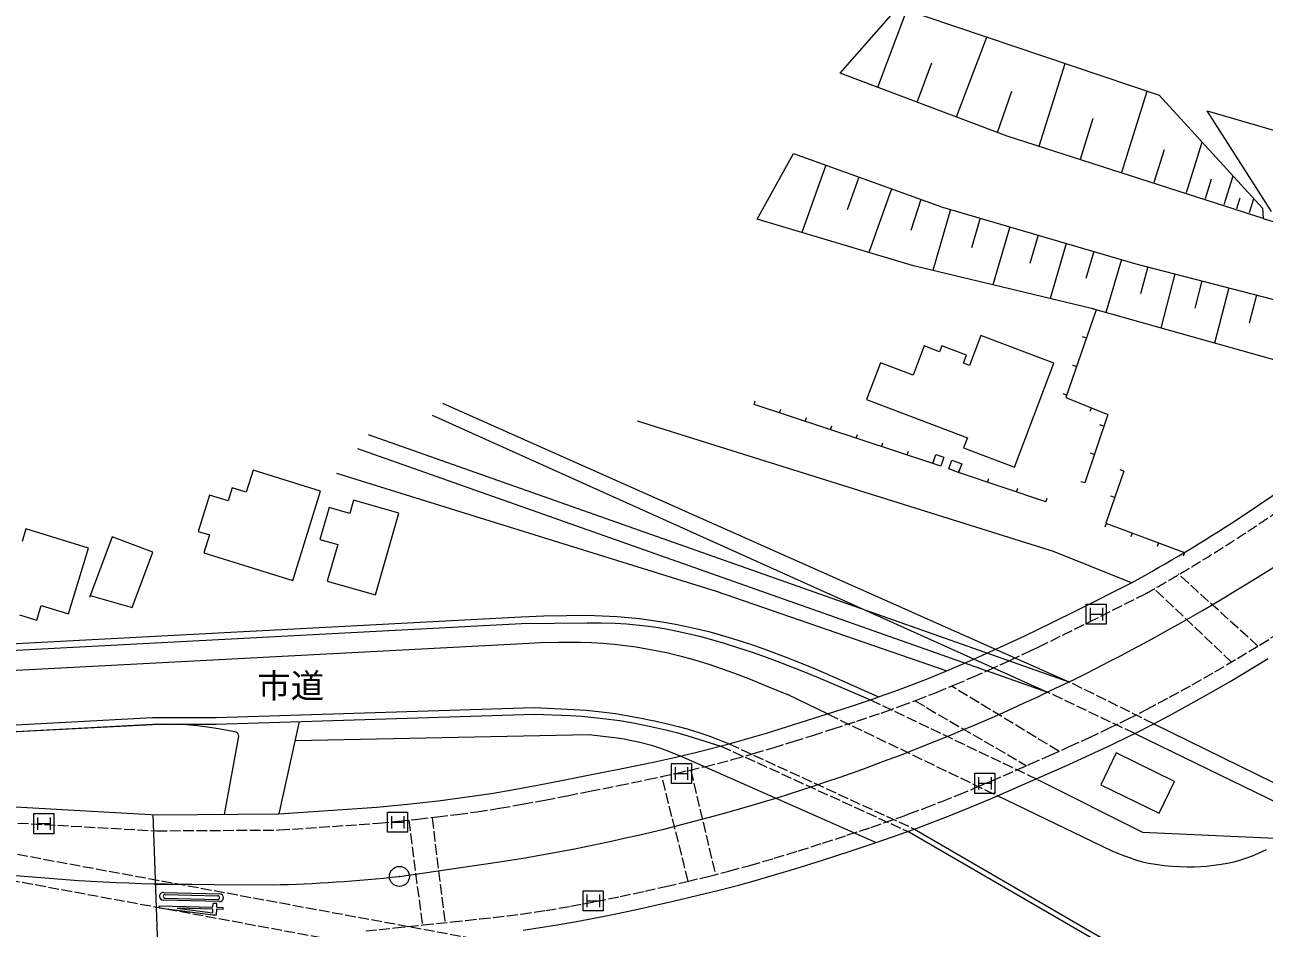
# Model space of a CAD drawing. Units: millimetres, scale not verified. Extents: x -75923 to 564077, y -56560 to 303440.
# Drawn here: x 27555 to 120486, y 176162 to 243857 of the extents above; entities that cross this region are included whole.
import ezdxf
from ezdxf.enums import TextEntityAlignment as Align

# ---------------------------------------------------------------- set-up
doc = ezdxf.new("R2010")
doc.units = ezdxf.units.MM
doc.header["$LTSCALE"] = 1000
doc.linetypes.add('USER1', pattern=[1, 0.8, -0.2])
for name, color, linetype, lineweight in [('M-BGD', 7, 'Continuous', 13), ('M-BMK-LINE', 2, 'Continuous', 13), ('M-BMK-SRVR', 3, 'Continuous', 13), ('M-STR-STR1', 1, 'Continuous', 13)]:
    doc.layers.add(name, color=color, linetype=linetype, lineweight=lineweight)
doc.layers.add('M-BMK-HTXT', color=7, linetype='Continuous')
doc.styles.add('ＭＳ ゴシック', font='')
doc.styles.get('ＭＳ ゴシック').set_extended_font_data('MS Gothic')

msp = doc.modelspace()

# ---------------------------------------------------------------- linework, layer by layer
at = {"layer": 'M-BGD'}
for p, q in [((88698, 240244), (93041, 245172)), ((91505, 239185), (93683, 244956)), ((93041, 245172), (112616, 238590)), ((97421, 236952), (99681, 242940)), ((94463, 238069), (95573, 241008)), ((103604, 234769), (105554, 240965)), ((101209, 235523), (88698, 240244)), ((100489, 235794), (101553, 238873)), ((109800, 232819), (111712, 238894)), ((112616, 238590), (120370, 230112)), ((121025, 229871), (116200, 237418)), ((116200, 237418), (137016, 231353)), ((106702, 233794), (107667, 236861)), ((120396, 229341), (101209, 235523)), ((82472, 229281), (85183, 234209)), ((85183, 234209), (96355, 230187)), ((112230, 232054), (113004, 234515)), ((114660, 231289), (115846, 235058)), ((87629, 233328), (85814, 228286)), ((90087, 232443), (89205, 229992)), ((117487, 230399), (118158, 232531)), ((92545, 231558), (90830, 226794)), ((116073, 230844), (116538, 232319)), ((94749, 230765), (93990, 228443)), ((118438, 230100), (118687, 230890)), ((119389, 229800), (119713, 230830)), ((96965, 230008), (95631, 225449)), ((96355, 230187), (110853, 225945)), ((120370, 230112), (120396, 229341)), ((94179, 225797), (82472, 229281)), ((99187, 229358), (98536, 227133)), ((101410, 228708), (100140, 224367)), ((103526, 228089), (102906, 225971)), ((105642, 227470), (104433, 223338)), ((107708, 226865), (107115, 224839)), ((109774, 226261), (108611, 222287)), ((110853, 225945), (135023, 219711)), ((107445, 222616), (94179, 225797)), ((111768, 225709), (111218, 223709)), ((113773, 225192), (112725, 221129)), ((115804, 224668), (115275, 222614)), ((117836, 224144), (116765, 219992)), ((119912, 223609), (119370, 221510)), ((130843, 216029), (107445, 222616)), ((107888, 222491), (107604, 222589)), ((99246, 220571), (98392, 218324)), ((104712, 218494), (99246, 220571)), ((107153, 220366), (106869, 220464)), ((94996, 219792), (94165, 217607)), ((96146, 219355), (94996, 219792)), ((96312, 219793), (96146, 219355)), ((98164, 219089), (96312, 219793)), ((91714, 218538), (90670, 215790)), ((94165, 217607), (91714, 218538)), ((97938, 218496), (98164, 219089)), ((98392, 218324), (97938, 218496)), ((101753, 210707), (104712, 218494)), ((106418, 218240), (106135, 218338)), ((82234, 215403), (82328, 215688)), ((90670, 215790), (98231, 212917)), ((105683, 216115), (105400, 216213)), ((58887, 215492), (105841, 194621)), ((95636, 210984), (82234, 215403)), ((84149, 214772), (84242, 215057)), ((107524, 215161), (107412, 214883)), ((58095, 214616), (104237, 193849)), ((104676, 204391), (73498, 214143)), ((86063, 214140), (86157, 214425)), ((87978, 213509), (88071, 213794)), ((108457, 213788), (108172, 213884)), ((53299, 213156), (105841, 194621)), ((89892, 212878), (89986, 213163)), ((98231, 212917), (97942, 212156)), ((52507, 212114), (104237, 193849)), ((91807, 212246), (91900, 212531)), ((93721, 211615), (93815, 211900)), ((97942, 212156), (101753, 210707)), ((95636, 210984), (95867, 211654)), ((95636, 210984), (95730, 211269)), ((96232, 210778), (95636, 210984)), ((95867, 211654), (96463, 211448)), ((96463, 211448), (96232, 210778)), ((96828, 210573), (97063, 211225)), ((97063, 211225), (97803, 210958)), ((97803, 210958), (97568, 210306)), ((107742, 211656), (107458, 211751)), ((44667, 210475), (44158, 208832)), ((49730, 208906), (44667, 210475)), ((50937, 210249), (79400, 201425)), ((97568, 210306), (96828, 210573)), ((97568, 210306), (97663, 210590)), ((104104, 208106), (97568, 210306)), ((109958, 210414), (109674, 210513)), ((43113, 209156), (42810, 208177)), ((44158, 208832), (43113, 209156)), ((99746, 209572), (99842, 209857)), ((101925, 208839), (102021, 209124)), ((107027, 209524), (106743, 209619)), ((41393, 208616), (40549, 205894)), ((42810, 208177), (41393, 208616)), ((47659, 202221), (49730, 208906)), ((52213, 208232), (51927, 207232)), ((55593, 207264), (52213, 208232)), ((104104, 208106), (104200, 208391)), ((109272, 208442), (108989, 208541)), ((50367, 207679), (49685, 205299)), ((51927, 207232), (50367, 207679)), ((53840, 201141), (55593, 207264)), ((108637, 206495), (108533, 206213)), ((27643, 206077), (27355, 205130)), ((32337, 204650), (27643, 206077)), ((34109, 205491), (32399, 200946)), ((37165, 204341), (34109, 205491)), ((40549, 205894), (41396, 205631)), ((41396, 205631), (40981, 204290)), ((110595, 205771), (110491, 205490)), ((30836, 199710), (32337, 204650)), ((49685, 205299), (51021, 204916)), ((51021, 204916), (50236, 202173)), ((112553, 205047), (112449, 204766)), ((35602, 200187), (37165, 204341)), ((40981, 204290), (47659, 202221)), ((110526, 202033), (104676, 204391)), ((114511, 204324), (114407, 204042)), ((50236, 202173), (53840, 201141)), ((32450, 201084), (35602, 200187)), ((79400, 201425), (96686, 195450)), ((28464, 199243), (28794, 200331)), ((28794, 200331), (30836, 199710)), ((107426, 200162), (107426, 199225)), ((108364, 200162), (108364, 199225)), ((10243, 196117), (64807, 198999)), ((10411, 196615), (64781, 199498)), ((12959, 196249), (64807, 198999)), ((27164, 199638), (28464, 199243)), ((107426, 199693), (108364, 199693)), ((10322, 194619), (64886, 197501)), ((10322, 194619), (64886, 197501)), ((87800, 192194), (84741, 193668)), ((41897, 191946), (65759, 192691)), ((6903, 190351), (37138, 191952)), ((7521, 189883), (38104, 191481)), ((7521, 189883), (37165, 191453)), ((37165, 191953), (41897, 191946)), ((37165, 191453), (41905, 191446)), ((38104, 191481), (41905, 191446)), ((41905, 191446), (65775, 192192)), ((41905, 191446), (65775, 192192)), ((48138, 191641), (46594, 184720)), ((112212, 191484), (140377, 177652)), ((42535, 184693), (43605, 190544)), ((47824, 190237), (69858, 190674)), ((110774, 190749), (139736, 176651)), ((76701, 189065), (91395, 182581)), ((109390, 189294), (108227, 186916)), ((113762, 187155), (109390, 189294)), ((76318, 188221), (76318, 187283)), ((76318, 187752), (77256, 187752)), ((77256, 188221), (77256, 187283)), ((99070, 187486), (99070, 186549)), ((99070, 187017), (100007, 187017)), ((100007, 187486), (100007, 186549)), ((103487, 187308), (111367, 183352)), ((108227, 186916), (112599, 184777)), ((112599, 184777), (113762, 187155)), ((100462, 186093), (109064, 181948)), ((25158, 185350), (37449, 184658)), ((28518, 184464), (28518, 183526)), ((29455, 184464), (29455, 183526)), ((55039, 184568), (55039, 183631)), ((55039, 184099), (55977, 184099)), ((55977, 184568), (55977, 183631)), ((28518, 183995), (29455, 183995)), ((107986, 175162), (93768, 183414)), ((94259, 183591), (108208, 175496)), ((111367, 183352), (121302, 182898)), ((37946, 178837), (42168, 178730)), ((38086, 178689), (42021, 178589)), ((69704, 178685), (69704, 177748)), ((70642, 178685), (70642, 177748)), ((37629, 177692), (37632, 177836)), ((37629, 177692), (41648, 177158)), ((37632, 177836), (41663, 177734)), ((42154, 178154), (37931, 178261)), ((38079, 178401), (42014, 178301)), ((41659, 177590), (38980, 177658)), ((38980, 177658), (41652, 177303)), ((41652, 177303), (41659, 177590)), ((41663, 177734), (41670, 178022)), ((41958, 178015), (41670, 178022)), ((41936, 177151), (41947, 177583)), ((42427, 177571), (41947, 177583)), ((41951, 177727), (41958, 178015)), ((41951, 177727), (42431, 177715)), ((42427, 177571), (42431, 177715)), ((69704, 178217), (70642, 178217)), ((41648, 177158), (41936, 177151))]:
    msp.add_line(p, q, dxfattribs=at)
at = {"layer": 'M-BGD', "linetype": 'USER1'}
for p, q in [((120396, 229341), (132510, 225710)), ((120019, 197298), (114032, 202711)), ((118043, 196101), (112231, 201588)), ((105089, 189422), (97079, 194278)), ((112212, 191484), (105841, 194621)), ((110774, 190749), (104237, 193849)), ((90970, 193273), (103486, 187308)), ((94312, 193189), (102662, 188340)), ((87800, 192194), (100462, 186093)), ((79743, 189812), (93768, 183414)), ((80364, 189974), (94259, 183591)), ((77485, 187997), (79338, 180177)), ((77299, 179692), (75326, 187512)), ((25033, 184155), (37420, 183458)), ((56339, 184249), (57361, 176412)), ((58089, 184432), (59068, 176586)), ((21097, 182792), (68102, 174120)), ((21460, 180695), (67537, 172190))]:
    msp.add_line(p, q, dxfattribs=at)
at = {"layer": 'M-BGD'}
for points in [[(107888, 222491), (105620, 215930), (108751, 214666), (107027, 209524)], [(109958, 210414), (108599, 206508), (114511, 204324)], [(64781, 199498), (66482, 199559), (68182, 199600), (69231, 199606), (70280, 199592), (71976, 199516), (72803, 199449), (73639, 199362), (74493, 199252), (75344, 199122), (76212, 198969), (77077, 198796), (77957, 198600), (78832, 198384), (79450, 198219), (80363, 197957), (81279, 197673), (82264, 197345), (83253, 196995), (84357, 196581), (85464, 196145), (86805, 195591), (88149, 195015), (91575, 193487)], [(64807, 198999), (69711, 199042), (70760, 199035), (71809, 199007), (72676, 198960), (73403, 198898), (74127, 198816), (74890, 198709), (75650, 198582), (76466, 198424), (77279, 198246), (78156, 198033), (79038, 197797), (80068, 197498), (81081, 197181), (82096, 196841), (83227, 196441), (84350, 196021), (85700, 195493), (87042, 194946), (90970, 193273)], [(64886, 197501), (66243, 197560), (67601, 197600), (68361, 197605), (69202, 197594), (70053, 197562), (70894, 197510), (71734, 197438), (72562, 197347), (73387, 197235), (74199, 197106), (75008, 196956), (75792, 196791), (76581, 196604), (77325, 196408), (78131, 196174), (78931, 195921), (79847, 195608), (80758, 195276), (81952, 194814), (83149, 194330), (84740, 193668)], [(65759, 192691), (67249, 192633), (68737, 192555), (69654, 192488), (70569, 192402), (71005, 192352), (71836, 192240), (72675, 192106), (73649, 191929), (74630, 191730), (74767, 191700), (75655, 191502), (76548, 191282), (77231, 191094), (77909, 190887), (78023, 190850), (78759, 190594), (79489, 190319), (80364, 189974)], [(43605, 190544), (43576, 190651), (43527, 190752), (43475, 190803), (43399, 190845), (43162, 190908), (42364, 191053), (41601, 191172), (40510, 191314), (39441, 191433), (39282, 191450)], [(65775, 192192), (68437, 192098), (69331, 192040), (70233, 191961), (70481, 191936), (71325, 191835), (72176, 191714), (73035, 191571), (73899, 191407), (74731, 191230), (75625, 191019), (76513, 190789), (77263, 190579), (79743, 189812)], [(69858, 190674), (70912, 190560), (71963, 190425), (72487, 190345), (73076, 190238), (73671, 190110), (74537, 189878), (75076, 189701), (75618, 189501), (76701, 189065)], [(109064, 181948), (109741, 181675), (110424, 181422), (110918, 181263), (111360, 181145), (111818, 181043), (112329, 180952), (112843, 180881), (113002, 180863), (113570, 180810), (114139, 180778), (114709, 180765), (115289, 180772), (116169, 180822), (116708, 180877), (117256, 180952), (117740, 181037), (118228, 181145), (118663, 181260), (119100, 181398), (119176, 181424), (119613, 181589), (120053, 181776), (120648, 182058)]]:
    msp.add_lwpolyline(points, dxfattribs=at)
for points in [[(107145, 198943), (107145, 200443), (108645, 200443), (108645, 198943)], [(76037, 187002), (76037, 188502), (77537, 188502), (77537, 187002)], [(98789, 186267), (98789, 187767), (100289, 187767), (100289, 186267)], [(28236, 183245), (28236, 184745), (29736, 184745), (29736, 183245)], [(54758, 183349), (54758, 184849), (56258, 184849), (56258, 183349)], [(69423, 177467), (69423, 178967), (70923, 178967), (70923, 177467)]]:
    msp.add_lwpolyline(points, close=True, dxfattribs=at)
for centre, radius, start, end in [((37939, 178549), 288, 88.54785, 178.54785), ((37939, 178549), 288, 178.54785, 268.54785), ((38083, 178545), 144, 88.54785, 178.54785), ((38083, 178545), 144, 178.54785, 268.54785), ((42017, 178445), 144, 268.54785, 358.54785), ((42017, 178445), 144, 358.54785, 88.54785), ((42161, 178442), 288, 268.54785, 358.54785), ((42161, 178442), 288, 358.54785, 88.54785)]:
    msp.add_arc(centre, radius, start, end, dxfattribs=at)
at = {"layer": 'M-BMK-LINE'}
for p, q in [((55646, 180042), (62986, 181100)), ((37419, 179468), (46131, 179411))]:
    msp.add_line(p, q, dxfattribs=at)
for centre, radius, start, end in [((37949, 333751), 154811, 290.91422, 314.71132), ((40186, 327665), 148328, 278.8423, 290.94633), ((41055, 329447), 150000, 258.09224, 269.62306), ((43582, 289783), 110402, 271.32307, 276.27341)]:
    msp.add_arc(centre, radius, start, end, dxfattribs=at)
at = {"layer": 'M-BMK-SRVR'}
for radius in [750, 22.5]:
    msp.add_circle((55646, 180042), radius, dxfattribs=at)
at = {"layer": 'M-STR-STR1'}
for p, q in [((46594, 184720), (53944, 185221)), ((37545, 174213), (37177, 184674)), ((37449, 184658), (46594, 184720))]:
    msp.add_line(p, q, dxfattribs=at)
at = {"layer": 'M-STR-STR1', "linetype": 'USER1'}
for p, q in [((46638, 183520), (54046, 184025)), ((37420, 183458), (46638, 183520))]:
    msp.add_line(p, q, dxfattribs=at)
at = {"layer": 'M-STR-STR1'}
for points in [[(53944, 185221), (56252, 185459), (58556, 185717), (61279, 186075), (62681, 186292), (64090, 186530), (66007, 186879), (67931, 187251), (69677, 187597), (72228, 188108), (74784, 188640), (76366, 188989), (77953, 189360), (80364, 189974), (81758, 190367), (83157, 190783), (87735, 192225), (89531, 192803), (91330, 193402), (91575, 193487), (92789, 193920), (93995, 194371), (95288, 194877), (96573, 195402), (97971, 195996), (99370, 196612), (100954, 197333), (102540, 198077), (104525, 199034), (106512, 200014), (110526, 202033)], [(91395, 182581), (93768, 183414), (94259, 183591), (95560, 184077), (96853, 184582), (98464, 185236), (100076, 185912), (100481, 186084), (103395, 187351), (105570, 188314), (107737, 189295), (109076, 189922), (110416, 190571), (110774, 190749), (112212, 191484), (113616, 192228), (115010, 192990), (116474, 193812), (117936, 194657), (120772, 196359)], [(64922, 176026), (66198, 176209), (67481, 176414), (68918, 176665), (70362, 176938), (72117, 177292), (73868, 177667), (74298, 177761), (76171, 178183), (78049, 178626), (79611, 179014), (81168, 179422), (82237, 179715), (83764, 180154), (85285, 180613), (87364, 181265), (89447, 181941), (91395, 182581)]]:
    msp.add_lwpolyline(points, dxfattribs=at)
at = {"layer": 'M-STR-STR1', "linetype": 'USER1'}
for points in [[(54046, 184025), (55538, 184178), (57013, 184334), (58491, 184501), (59971, 184684), (61453, 184888), (63160, 185154), (64858, 185447), (66549, 185761), (68233, 186087), (69911, 186420), (72063, 186850), (74219, 187293), (76375, 187761), (78528, 188264), (80678, 188816), (82181, 189241), (83673, 189685), (85155, 190144), (86631, 190612), (88101, 191082), (89934, 191673), (91761, 192282), (91969, 192354), (93193, 192790), (94411, 193246), (95909, 193834), (97269, 194393), (98621, 194970), (99773, 195478), (101418, 196226), (103054, 196993), (103577, 197242), (107336, 199084), (111577, 201220)], [(91002, 183715), (93363, 184543), (93848, 184719), (95088, 185181), (96322, 185662), (97553, 186159), (98782, 186668), (100009, 187187), (102912, 188450), (104395, 189105), (105873, 189765), (107341, 190434), (108797, 191118), (110237, 191822), (111658, 192549), (113381, 193465), (115090, 194408), (116787, 195377), (118472, 196369), (120144, 197381), (121268, 198081)], [(53127, 175963), (55276, 176183), (57430, 176412), (59590, 176639), (60633, 176748), (61674, 176857), (62710, 176969), (63741, 177087), (64763, 177215), (66620, 177489), (68476, 177805), (70331, 178155), (72185, 178533), (74039, 178933), (75627, 179289), (77209, 179659), (78785, 180044), (80354, 180447), (81914, 180871), (83738, 181398), (85559, 181953), (87378, 182530), (89197, 183121), (91019, 183721)]]:
    msp.add_lwpolyline(points, dxfattribs=at)
msp.add_arc((48160, 314103), 129477, 299.3271, 317.539, dxfattribs=at)
at = {"layer": 'M-STR-STR1'}
msp.add_arc((51729, 308935), 122004, 298.81155, 307.58194, dxfattribs=at)

# ---------------------------------------------------------------- texts
at = {"layer": 'M-BMK-HTXT', "style": 'ＭＳ ゴシック'}
msp.add_text('市道', height=1833, dxfattribs=at).set_placement((44998, 192857), align=Align.BOTTOM_LEFT)

doc.saveas('drawing.dxf')
